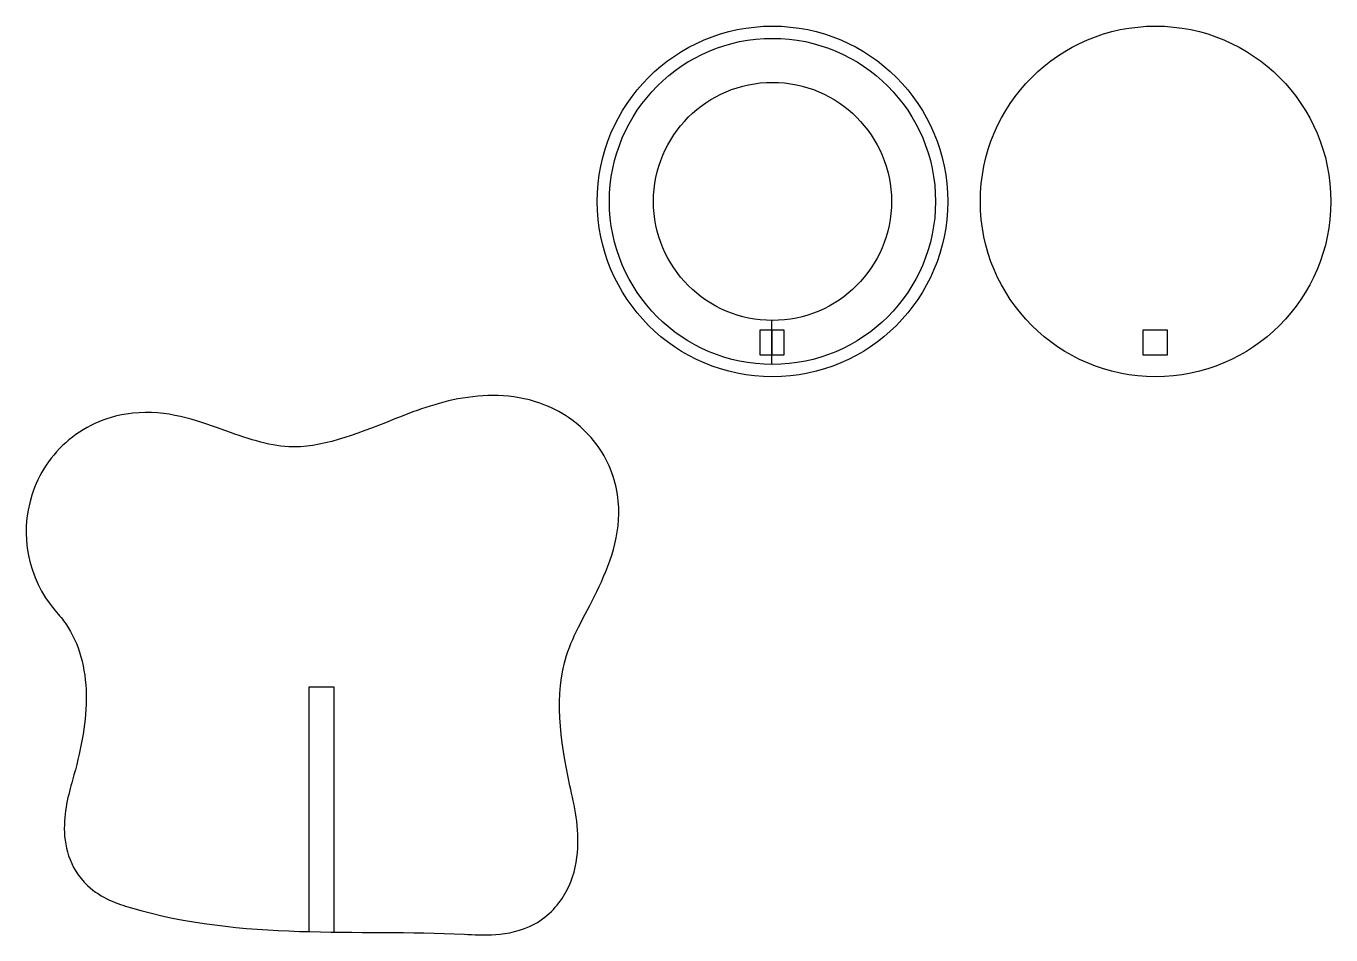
# Model space of a CAD drawing. Header units: millimetres. Extents: x 0 to 160, y -66 to 45.
import ezdxf

# ---------------------------------------------------------------- set-up
doc = ezdxf.new("R2010")
doc.units = ezdxf.units.MM
doc.layers.get('0').update_dxf_attribs({"linetype": 'CONTINUOUS'})

msp = doc.modelspace()

# ---------------------------------------------------------------- linework, layer by layer
for p, q in [((91.5, 3.8), (91.5, 9.2)), ((91.5, 8), (91.5, 5)), ((34.73, -65.71), (34.73, -35.71)), ((34.73, -35.71), (37.73, -35.71)), ((37.73, -35.71), (37.73, -65.81))]:
    msp.add_line(p, q)
for points in [[(90, 5), (93, 5), (93, 8), (90, 8)], [(140, 5), (140, 8), (137, 8), (137, 5)]]:
    msp.add_lwpolyline(points, close=True)
for centre, radius in [((91.56, 23.8), 21.5), ((138.56, 23.8), 21.5), ((91.56, 23.8), 20), ((91.56, 23.8), 14.6)]:
    msp.add_circle(centre, radius)
for points in [[(53.57, -0.32), (50.39, -0.85), (47.55, -1.96), (44.94, -2.99)], [(63.65, -1.17), (60.29, 0.17), (56.76, 0.21), (53.57, -0.32)], [(69.6, -5.51), (68.06, -3.62), (66.02, -2.11), (63.65, -1.17)], [(13.08, -2.17), (10.2, -2.48), (7.47, -3.6), (5.26, -5.44)], [(23.93, -4.14), (20.89, -3.04), (17.26, -1.73), (13.08, -2.17)], [(44.94, -2.99), (40.31, -4.83), (36.07, -6.5), (32.21, -6.29)], [(32.21, -6.29), (29.71, -6.16), (26.96, -5.23), (23.93, -4.14)], [(5.26, -5.44), (3.07, -7.26), (1.53, -9.63), (0.7, -12.23)], [(72.55, -12.16), (72.18, -9.71), (71.15, -7.42), (69.6, -5.51)], [(0.7, -12.23), (-0.85, -17.07), (0.21, -22.42), (3.54, -26.34)], [(70.29, -23.44), (71.81, -20.24), (73.18, -16.38), (72.55, -12.16)], [(66.3, -31.87), (67.12, -29.29), (68.78, -26.62), (70.29, -23.44)], [(3.54, -26.34), (4.08, -26.98), (4.55, -27.52), (4.88, -28.01)], [(4.88, -28.01), (6.51, -30.38), (7.31, -33.49), (7.37, -36.66)], [(66.72, -47.87), (65.5, -42.19), (64.79, -36.61), (66.3, -31.87)], [(7.37, -36.66), (7.43, -39.86), (6.8, -43.13), (5.87, -46.53)], [(5.87, -46.53), (5.42, -48.21), (4.75, -50.24), (4.69, -52.66)], [(67.64, -56.07), (67.91, -52.98), (67.23, -50.23), (66.72, -47.87)], [(4.69, -52.66), (4.65, -53.9), (4.8, -55.19), (5.22, -56.44)], [(5.22, -56.44), (5.65, -57.72), (6.37, -58.99), (7.52, -60.08)], [(66.26, -60.82), (67.11, -59.26), (67.5, -57.63), (67.64, -56.07)], [(7.52, -60.08), (9.26, -61.72), (11.27, -62.34), (12.78, -62.79)], [(62.39, -64.8), (64.18, -63.81), (65.43, -62.36), (66.26, -60.82)], [(12.78, -62.79), (26.54, -66.88), (40.67, -65.41), (53.76, -66.06)], [(57.63, -66.1), (59.05, -65.98), (60.74, -65.71), (62.39, -64.8)], [(53.76, -66.06), (54.88, -66.11), (56.18, -66.21), (57.63, -66.1)]]:
    msp.add_open_spline(points, degree=3)

doc.saveas('drawing.dxf')
